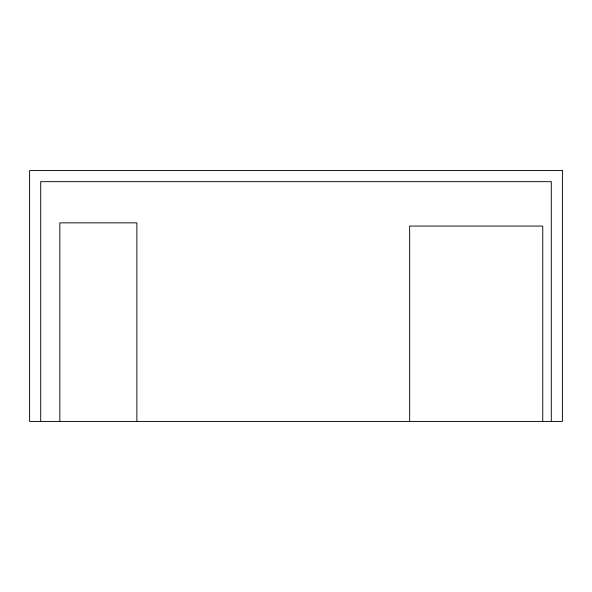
<?xml version="1.0" encoding="UTF-8"?>
<svg xmlns="http://www.w3.org/2000/svg" width="592" height="592" viewBox="0 0 592 592"><rect width="100%" height="100%" fill="white"/><g stroke="black" fill="none" stroke-linecap="round" stroke-linejoin="round"><path stroke-width="0.89" d="M551.3 421.43L551.3 181.67L40.7 181.67L40.7 421.43M542.76 421.43L542.76 226.07L409.657 226.07L409.657 421.43M136.878 421.43L136.878 222.866L59.829 222.866L59.829 421.43M562.4 170.57L29.6 170.57L29.6 421.43L562.4 421.43L562.4 170.57"/></g></svg>
